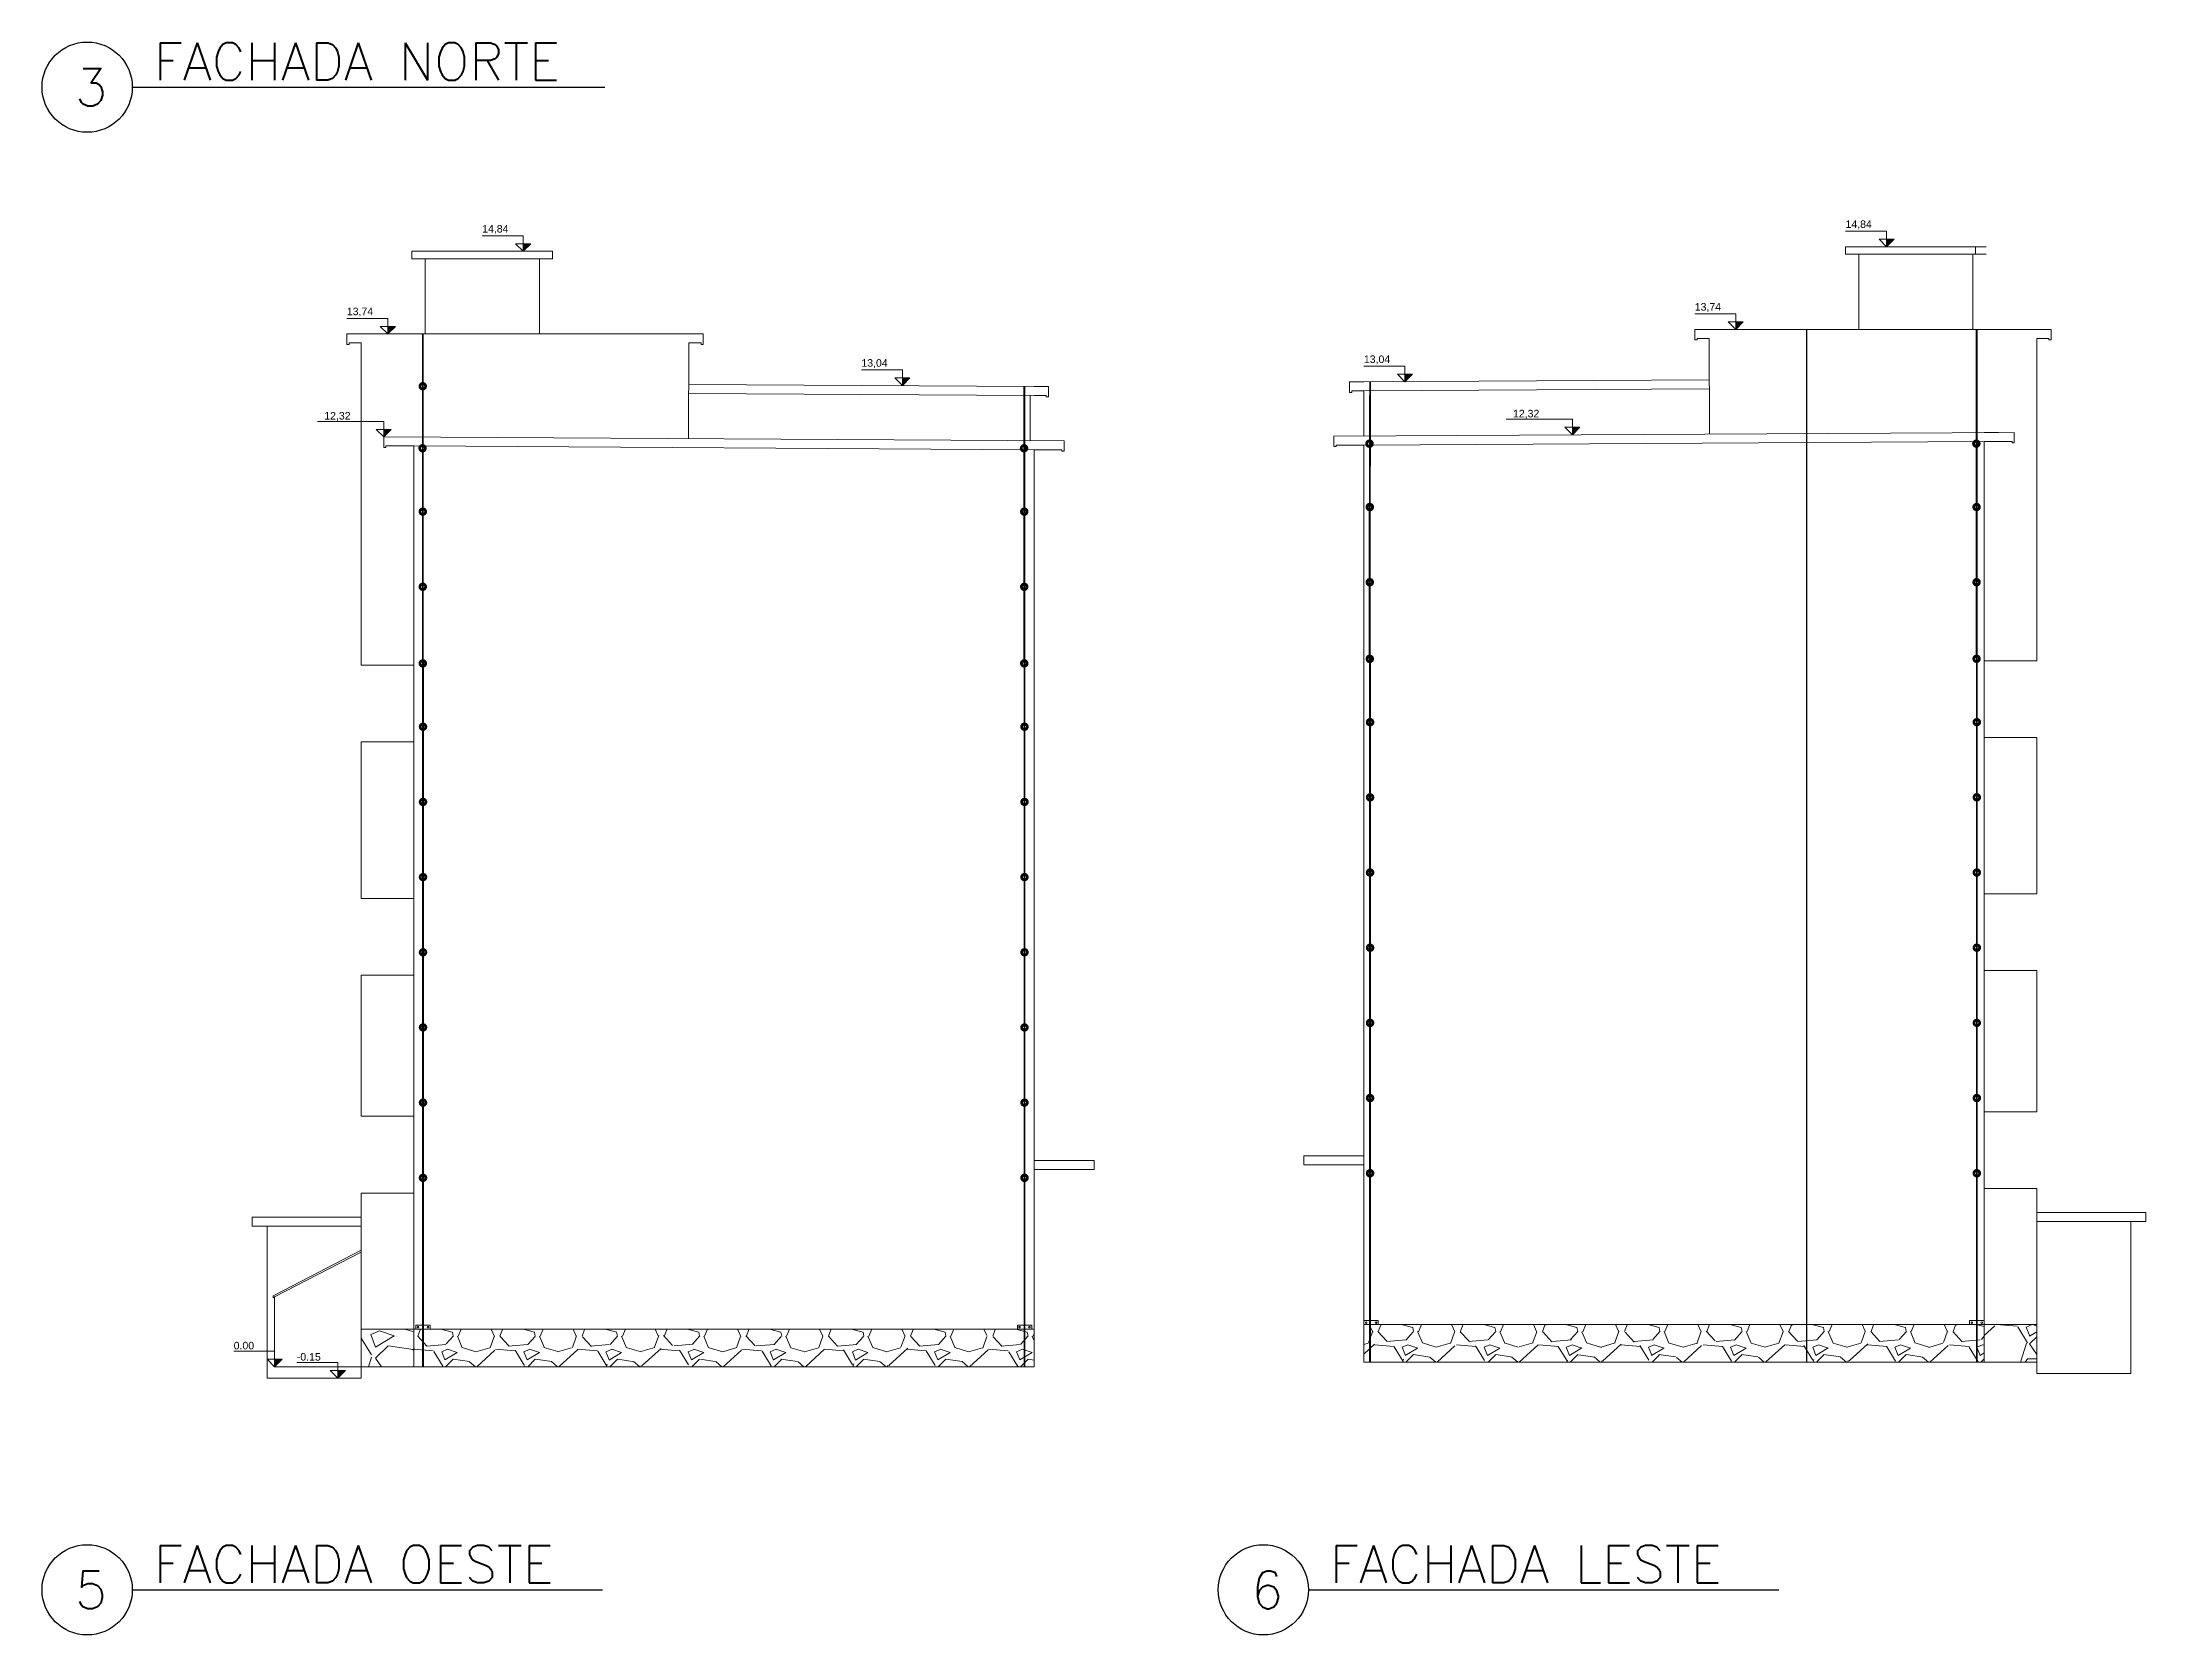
# Model space of a CAD drawing. Extents: x 0 to 11638, y -6007 to 0.
# Drawn here: x 11559.89 to 11587.87, y -5610.85 to -5589.66 of the extents above; entities that cross this region are included whole.
import ezdxf

# ---------------------------------------------------------------- set-up
doc = ezdxf.new("R2010")
doc.units = 0
doc.layers.get('0').update_dxf_attribs({"linetype": 'CONTINUOUS'})
for name, color, linetype in [('ARQ - Cotas', 1, 'CONTINUOUS'), ('ELE-BARRA CHATA ALUMÍNIO', 140, 'CONTINUOUS'), ('ELE-CX. INSPEÇÃO', 40, 'CONTINUOUS')]:
    doc.layers.add(name, color=color, linetype=linetype)
doc.layers.add('ELE-FIXADOR GELCAM', color=160, linetype='CONTINUOUS', lineweight=20)
doc.styles.add('ARIAL', font='arial.ttf')
doc.styles.add('ROMANS', font='romans.shx', dxfattribs={"height": 0.3})

msp = doc.modelspace()

# ---------------------------------------------------------------- hatches: boundary and pattern name
at = {"lineweight": 5}
h = msp.add_hatch(dxfattribs=at)
h.set_pattern_fill('GRAVEL', color=0, scale=0.043)
h.set_pattern_definition([(228.0127875, (8864.00414, -7636.134236), (-8.7376000007, -9.8297999994), [0.14694022, -14.54710797]), (184.969741, (8863.905843, -7636.243456), (13.1063999948, 1.0922000622), [0.25215403, -24.96324102]), (132.510447, (8863.65464, -7636.2653), (10.9220000046, -12.0141999958), [0.17779705, -17.6019308]), (267.273689, (8863.22868, -7636.53835), (1.0922000023, 21.8439999999), [0.22962194, -22.7325681]), (292.8336542, (8863.217757, -7636.76771), (-5.46100000046, 13.1063999998), [0.2251625, -22.29111733]), (357.273689, (8863.305133, -7636.97523), (-21.8439999999, 1.0922000023), [0.22962194, -22.7325681]), (37.6942405, (8863.534495, -7636.98615), (-14.19859999937, -10.9220000008), [0.30366327, -30.0626396]), (72.2553284, (8863.77478, -7636.800478), (7.64540000206, 24.02839999935), [0.2866894, -28.38226034]), (121.4295656, (8863.862155, -7636.52743), (-8.73760000124, 14.1985999992), [0.2303996, -22.80958465]), (175.2363583, (8863.74201, -7636.33083), (12.0141999998, -1.092200002), [0.2630367, -12.8887929]), (222.3974378, (8863.479885, -7636.308988), (-13.10639999958, -12.01420000046), [0.3401635, -33.67621218]), (138.814075, (8864.30996, -7636.54927), (-7.6453999995, 6.5532000005), [0.11610195, -11.4941433]), (171.4692344, (8864.22258, -7636.47282), (14.1986000004, -2.1843999975), [0.22088325, -21.86749477]), (225, (8864.00414, -7636.44005), (-2e-16, -1.0922), [0.15446, -1.39014404]), (203.1985905, (8863.92769, -7636.30899), (5.461, 2.1843999996), [0.08317977, -8.23476762]), (291.8014095, (8863.85123, -7636.34175), (-1.0922, 3.2766), [0.1176332, -5.7640438]), (30.9637565, (8863.89492, -7636.45097), (3.2766, 2.1844), [0.19105745, -6.1775082]), (161.565051, (8864.05875, -7636.35268), (2.1844, -1.0922), [0.13815347, -3.3156862]), (16.3895403, (8863.21776, -7636.341754), (10.922, 3.2766), [0.19353784, -19.16029547]), (70.346176, (8863.40343, -7636.28714), (-4.3688000004, -12.0141999999), [0.16236754, -16.07435274]), (293.1985905, (8864.05875, -7636.13424), (-2.1843999996, 5.461), [0.16635844, -8.15158894]), (343.6104597, (8864.124283, -7636.287144), (-10.9220000002, 3.2765999992), [0.19353784, -19.16029547]), (339.4439548, (8863.21776, -7637.01892), (-5.461, 2.1844), [0.18663514, -9.14512575]), (294.7751406, (8863.39251, -7637.08445), (-5.4610000065, 12.014199997), [0.156379, -15.48154515]), (66.8014095, (8864.06967, -7637.22644), (2.1843999997, 5.461), [0.16635844, -8.15158894]), (17.3540246, (8864.135205, -7637.07353), (-14.1985999997, -4.3688000009), [0.18308658, -18.12552167]), (69.4439548, (8863.5345, -7637.22644), (-2.1844, -5.461), [0.09331757, -9.23844332]), (101.3099325, (8864.00414, -7637.22644), (-1.0922, 4.3688), [0.05569128, -5.51345783]), (165.9637565, (8863.99322, -7637.17183), (3.2766, -1.0922), [0.2251625, -4.27809347]), (186.009006, (8863.77478, -7637.117216), (10.9219999999, 1.0922000006), [0.2086648, -20.6577869]), (303.690068, (8863.89492, -7636.54927), (-1.0922, 2.1844), [0.15751927, -3.78046383]), (353.1572266, (8863.982297, -7636.680336), (18.5674000001, -2.18439999903), [0.2750094, -27.2258839]), (60.945396, (8864.25535, -7636.7131), (-4.3688, -7.6454), [0.11244854, -11.1324387]), (90, (8864.31, -7636.6148), (-1.0922, 1.0922), [0.065532, -1.026668]), (120.2564372, (8863.752935, -7637.08445), (4.3687999995, -7.6454000003), [0.1517328, -15.02159453]), (48.0127875, (8863.67648, -7636.953386), (8.7376000007, 9.8297999994), [0.29388044, -14.40016775]), (0, (8863.8731, -7636.735), (1.0922, 1.0922), [0.283972, -0.808228]), (325.3048465, (8864.15705, -7636.734946), (10.9220000041, -7.6453999941), [0.1726921, -17.0965062]), (254.054604, (8864.29904, -7636.83324), (-1.0922, -4.3688), [0.1590265, -7.7923095]), (207.6459754, (8864.255347, -7636.98615), (-20.75180000076, -10.92199999855), [0.2589224, -25.6333597]), (175.4260787, (8864.025985, -7637.106294), (-14.1986, 1.0922), [0.27392267, -27.11831398])])
h.paths.add_polyline_path([(11577.468, -5606.727), (11577.468, -5607.227), (11585.718, -5607.227), (11585.718, -5606.727)])
h = msp.add_hatch(dxfattribs=at)
h.set_pattern_fill('GRAVEL', color=0, scale=0.046)
h.set_pattern_definition([(228.0127875, (8864.059005, -7636.058036), (-9.3472000007, -10.5155999993), [0.15719186, -15.56202247]), (184.969741, (8863.95385, -7636.174876), (14.02079999445, 1.16840006656), [0.26974617, -26.7048625]), (132.510447, (8863.68512, -7636.19824), (11.684000005, -12.8523999955), [0.1902015, -18.8299725]), (267.273689, (8863.22944, -7636.490344), (1.16840000245, 23.3679999999), [0.24564208, -24.3185612]), (292.8336542, (8863.21776, -7636.73571), (-5.8420000005, 14.0207999998), [0.2408715, -23.84631156]), (357.273689, (8863.31123, -7636.957704), (-23.3679999999, 1.16840000245), [0.24564208, -24.3185612]), (37.6942405, (8863.556593, -7636.969388), (-15.18919999933, -11.6840000009), [0.3248491, -32.16003304]), (72.2553284, (8863.81364, -7636.77076), (8.1788000022, 25.7047999993), [0.30669098, -30.36241804]), (121.4295656, (8863.907113, -7636.47866), (-9.3472000013, 15.1891999992), [0.24647398, -24.40095102]), (175.2363583, (8863.77859, -7636.26835), (12.8523999998, -1.168400002), [0.2813881, -13.788011]), (222.3974378, (8863.498173, -7636.24498), (-14.02079999955, -12.8524000005), [0.36389584, -36.02571536]), (138.814075, (8864.38616, -7636.50203), (-8.1787999995, 7.0104000006), [0.1242021, -12.29606028]), (171.4692344, (8864.292685, -7636.42024), (15.1892000004, -2.33679999735), [0.2362937, -23.39313394]), (225, (8864.059, -7636.3852), (-2e-16, -1.1684), [0.1652363, -1.48713083]), (203.1985905, (8863.97722, -7636.24498), (5.842, 2.3367999996), [0.088983, -8.8092863]), (291.8014095, (8863.89543, -7636.28003), (-1.1684, 3.5052), [0.1258402, -6.16618638]), (30.9637565, (8863.94217, -7636.39687), (3.5052, 2.3368), [0.20438704, -6.60849715]), (161.565051, (8864.11743, -7636.2917), (2.3368, -1.1684), [0.1477921, -3.54701313]), (16.3895403, (8863.21776, -7636.28003), (11.684, 3.5052), [0.20704048, -20.49706027]), (70.346176, (8863.416385, -7636.22161), (-4.6736000004, -12.8523999998), [0.1736955, -17.1958192]), (293.1985905, (8864.11743, -7636.05804), (-2.3367999996, 5.842), [0.17796485, -8.72030445]), (343.6104597, (8864.18753, -7636.22161), (-11.6840000002, 3.5051999992), [0.20704048, -20.49706027]), (339.443955, (8863.21776, -7637.00444), (-5.842, 2.3368), [0.1996562, -9.7831578]), (294.7751406, (8863.4047, -7637.07454), (-5.842000007, 12.8523999968), [0.16728918, -16.56165296]), (66.8014095, (8864.12911, -7637.22644), (2.3367999996, 5.842), [0.17796485, -8.72030445]), (17.3540246, (8864.19921, -7637.06286), (-15.1891999997, -4.673600001), [0.19586006, -19.39009295]), (69.443955, (8863.5566, -7637.22644), (-2.3368, -5.842), [0.0998281, -9.8829859]), (101.3099325, (8864.059, -7637.22644), (-1.1684, 4.6736), [0.0595767, -5.8981177]), (165.963757, (8864.04732, -7637.16802), (3.5052, -1.1684), [0.2408715, -4.5765651]), (186.009006, (8863.81364, -7637.109596), (11.6839999999, 1.1684000006), [0.22322282, -22.09902784]), (303.690068, (8863.94217, -7636.50203), (-1.1684, 2.3368), [0.168509, -4.04421713]), (353.1572266, (8864.035637, -7636.642236), (19.8628000001, -2.33679999896), [0.2941961, -29.12536417]), (60.945396, (8864.32774, -7636.67729), (-4.6736, -8.1788), [0.1202938, -11.90912047]), (90, (8864.3862, -7636.5721), (-1.1684, 1.1684), [0.070104, -1.098296]), (120.2564372, (8863.79027, -7637.07454), (4.6735999994, -8.1788000003), [0.1623188, -16.06961276]), (48.0127875, (8863.708485, -7636.934336), (9.3472000008, 10.5155999993), [0.31438372, -15.4048306]), (0, (8863.9188, -7636.7007), (1.1684, 1.1684), [0.303784, -0.864616]), (325.3048465, (8864.22258, -7636.700656), (11.6840000044, -8.1787999937), [0.1847404, -18.2892857]), (254.054604, (8864.37447, -7636.80581), (-1.1684, -4.6736), [0.17012138, -8.335959]), (207.6459754, (8864.327737, -7636.96939), (-22.1996000008, -11.68399999845), [0.27698675, -27.42173363]), (175.4260787, (8864.082373, -7637.09791), (-15.1892, 1.1684), [0.29303355, -29.01028937])])
h.paths.add_polyline_path([(11586.418, -5606.727), (11585.718, -5606.727), (11585.718, -5607.227), (11586.418, -5607.227)])
h = msp.add_hatch(dxfattribs=at)
h.set_pattern_fill('GRAVEL', color=0, scale=0.065)
h.set_pattern_definition([(228.0127875, (8908.02041, -7635.63652), (-13.208000001, -14.858999999), [0.2221189, -21.9898144]), (184.969741, (8907.87182, -7635.80162), (19.8119999922, 1.651000094), [0.3811631, -37.7351318]), (132.510447, (8907.49209, -7635.83464), (16.510000007, -18.1609999937), [0.268763, -26.6075698]), (267.273689, (8906.8482, -7636.24739), (1.6510000035, 33.0199999998), [0.3471029, -34.3631843]), (292.8336542, (8906.83169, -7636.5941), (-8.2550000007, 19.8119999997), [0.3403619, -33.695875]), (357.273689, (8906.96377, -7636.90779), (-33.0199999998, 1.6510000035), [0.3471029, -34.3631843]), (37.6942405, (8907.31048, -7636.9243), (-21.462999999, -16.5100000012), [0.4590259, -45.44352495]), (72.2553284, (8907.6737, -7636.64363), (11.5570000031, 36.321999999), [0.4333677, -42.9034168]), (121.4295656, (8907.80578, -7636.23088), (-13.2080000019, 21.4629999988), [0.34827845, -34.4796047]), (175.2363583, (8907.62417, -7635.9337), (18.161, -1.651000003), [0.3976136, -19.483059]), (222.3974378, (8907.22793, -7635.90068), (-19.8119999994, -18.1610000007), [0.51420065, -50.9059021]), (138.814075, (8908.48269, -7636.2639), (-11.556999999, 9.906000001), [0.17550295, -17.3748678]), (171.4692344, (8908.35061, -7636.14833), (21.4630000006, -3.3019999963), [0.3338933, -33.05551535]), (225, (8908.0204, -7636.0988), (-2e-16, -1.651), [0.2334861, -2.1013805]), (203.1985905, (8907.90484, -7635.90068), (8.255, 3.302), [0.12573686, -12.4479045]), (291.80141, (8907.78927, -7635.9502), (-1.651, 4.953), [0.17781765, -8.71308944]), (30.963757, (8907.8553, -7636.1153), (4.953, 3.302), [0.2888078, -9.3380938]), (161.565051, (8908.10296, -7635.9667), (3.302, -1.651), [0.20883664, -5.0120838]), (16.3895403, (8906.83169, -7635.95021), (16.51, 4.953), [0.2925572, -28.9632373]), (70.346176, (8907.11236, -7635.86766), (-6.6040000006, -18.1609999998), [0.2454393, -24.2984402]), (293.1985905, (8908.10296, -7635.63652), (-3.302, 8.255), [0.2514721, -12.3221693]), (343.6104597, (8908.20202, -7635.86766), (-16.5100000003, 4.9529999988), [0.2925572, -28.9632373]), (339.443955, (8906.83169, -7636.97383), (-8.255, 3.302), [0.2821229, -13.8240273]), (294.7751406, (8907.09585, -7637.07289), (-8.25500001, 18.1609999955), [0.2363869, -23.4023357]), (66.8014095, (8908.11947, -7637.28752), (3.302, 8.255), [0.2514721, -12.3221693]), (17.3540246, (8908.21853, -7637.05638), (-21.4629999996, -6.6040000014), [0.2767588, -27.3990444]), (69.443955, (8907.31048, -7637.28752), (-3.302, -8.255), [0.1410614, -13.96508874]), (101.309932, (8908.0204, -7637.28752), (-1.651, 6.604), [0.0841845, -8.3342967]), (165.963757, (8908.0039, -7637.20497), (4.953, -1.651), [0.3403619, -6.4668855]), (186.009006, (8907.6737, -7637.12242), (16.51, 1.6510000009), [0.31542355, -31.2268872]), (303.690068, (8907.8553, -7636.2639), (-1.651, 3.302), [0.2381105, -5.7146546]), (353.1572266, (8907.98739, -7636.46202), (28.0670000002, -3.3019999985), [0.4157119, -41.1554059]), (60.945396, (8908.40014, -7636.51155), (-6.604, -11.557), [0.16998036, -16.828105]), (90, (8908.4827, -7636.363), (-1.651, 1.651), [0.09906, -1.55194]), (120.256437, (8907.64068, -7637.07289), (6.603999999, -11.5570000005), [0.2293635, -22.7070615]), (48.0127875, (8907.52511, -7636.87477), (13.208000001, 14.858999999), [0.4442379, -21.7676954]), (0, (8907.8223, -7636.5446), (1.651, 1.651), [0.42926, -1.22174]), (325.3048465, (8908.25155, -7636.54457), (16.5100000063, -11.556999991), [0.2610462, -25.8435559]), (254.054604, (8908.46618, -7636.69316), (-1.651, -6.604), [0.2403889, -11.7790725]), (207.6459754, (8908.40014, -7636.9243), (-31.3690000012, -16.5099999978), [0.3913943, -38.7481019]), (175.4260787, (8908.05343, -7637.10591), (-21.463, 1.651), [0.41406915, -40.9928002])])
h.paths.add_polyline_path([(11564.832, -5606.788), (11564.132, -5606.788), (11564.132, -5607.288), (11564.832, -5607.288)])
h = msp.add_hatch(dxfattribs=at)
h.set_pattern_fill('GRAVEL', color=0, scale=0.043)
h.set_pattern_definition([(228.0127875, (8839.21807, -7636.19532), (-8.7376000007, -9.8297999994), [0.14694022, -14.54710797]), (184.969741, (8839.119774, -7636.30454), (13.1063999948, 1.0922000622), [0.25215403, -24.96324102]), (132.510447, (8838.86857, -7636.32638), (10.9220000046, -12.0141999958), [0.17779705, -17.6019308]), (267.273689, (8838.44261, -7636.59943), (1.0922000023, 21.8439999999), [0.22962194, -22.7325681]), (292.8336542, (8838.43169, -7636.828794), (-5.46100000046, 13.1063999998), [0.2251625, -22.29111733]), (357.273689, (8838.519064, -7637.03631), (-21.8439999999, 1.0922000023), [0.22962194, -22.7325681]), (37.6942405, (8838.748426, -7637.047234), (-14.19859999937, -10.9220000008), [0.30366327, -30.0626396]), (72.2553284, (8838.98871, -7636.86156), (7.64540000206, 24.02839999935), [0.2866894, -28.38226034]), (121.4295656, (8839.076086, -7636.58851), (-8.73760000124, 14.1985999992), [0.2303996, -22.80958465]), (175.2363583, (8838.95594, -7636.39191), (12.0141999998, -1.092200002), [0.2630367, -12.8887929]), (222.3974378, (8838.693816, -7636.37007), (-13.10639999958, -12.01420000046), [0.3401635, -33.67621218]), (138.814075, (8839.52389, -7636.61035), (-7.6453999995, 6.5532000005), [0.11610195, -11.4941433]), (171.4692344, (8839.43651, -7636.5339), (14.1986000004, -2.1843999975), [0.22088325, -21.86749477]), (225, (8839.2181, -7636.5011), (-2e-16, -1.0922), [0.15446, -1.39014404]), (203.1985905, (8839.14162, -7636.37007), (5.461, 2.1843999996), [0.08317977, -8.23476762]), (291.8014095, (8839.06516, -7636.40284), (-1.0922, 3.2766), [0.1176332, -5.7640438]), (30.9637565, (8839.10885, -7636.51206), (3.2766, 2.1844), [0.19105745, -6.1775082]), (161.565051, (8839.27268, -7636.41376), (2.1844, -1.0922), [0.13815347, -3.3156862]), (16.3895403, (8838.43169, -7636.402836), (10.922, 3.2766), [0.19353784, -19.16029547]), (70.346176, (8838.61736, -7636.348226), (-4.3688000004, -12.0141999999), [0.16236754, -16.07435274]), (293.1985905, (8839.27268, -7636.19532), (-2.1843999996, 5.461), [0.16635844, -8.15158894]), (343.6104597, (8839.338214, -7636.348226), (-10.9220000002, 3.2765999992), [0.19353784, -19.16029547]), (339.4439548, (8838.43169, -7637.08), (-5.461, 2.1844), [0.18663514, -9.14512575]), (294.7751406, (8838.60644, -7637.14553), (-5.4610000065, 12.014199997), [0.156379, -15.48154515]), (66.8014095, (8839.2836, -7637.28752), (2.1843999997, 5.461), [0.16635844, -8.15158894]), (17.3540246, (8839.349136, -7637.13461), (-14.1985999997, -4.3688000009), [0.18308658, -18.12552167]), (69.4439548, (8838.74843, -7637.28752), (-2.1844, -5.461), [0.09331757, -9.23844332]), (101.3099325, (8839.21807, -7637.28752), (-1.0922, 4.3688), [0.05569128, -5.51345783]), (165.9637565, (8839.20715, -7637.2329), (3.2766, -1.0922), [0.2251625, -4.27809347]), (186.009006, (8838.98871, -7637.1783), (10.9219999999, 1.0922000006), [0.2086648, -20.6577869]), (303.690068, (8839.10885, -7636.61035), (-1.0922, 2.1844), [0.15751927, -3.78046383]), (353.1572266, (8839.19623, -7636.74142), (18.5674000001, -2.18439999903), [0.2750094, -27.2258839]), (60.945396, (8839.46928, -7636.77418), (-4.3688, -7.6454), [0.11244854, -11.1324387]), (90, (8839.5239, -7636.6759), (-1.0922, 1.0922), [0.065532, -1.026668]), (120.2564372, (8838.96687, -7637.14553), (4.3687999995, -7.6454000003), [0.1517328, -15.02159453]), (48.0127875, (8838.89041, -7637.01447), (8.7376000007, 9.8297999994), [0.29388044, -14.40016775]), (0, (8839.087, -7636.796), (1.0922, 1.0922), [0.283972, -0.808228]), (325.3048465, (8839.37098, -7636.79603), (10.9220000041, -7.6453999941), [0.1726921, -17.0965062]), (254.054604, (8839.51297, -7636.89433), (-1.0922, -4.3688), [0.1590265, -7.7923095]), (207.6459754, (8839.46928, -7637.047234), (-20.75180000076, -10.92199999855), [0.2589224, -25.6333597]), (175.4260787, (8839.239916, -7637.167376), (-14.1986, 1.0922), [0.27392267, -27.11831398])])
h.paths.add_polyline_path([(11564.832, -5606.788), (11573.082, -5606.788), (11573.082, -5607.288), (11564.832, -5607.288)])
at = {"layer": 'ARQ - Cotas', "lineweight": 5, "ltscale": 0.001}
h = msp.add_hatch(color=256, dxfattribs=at)
h.dxf.hatch_style = 1
h.paths.add_polyline_path([(11566.287, -5592.348), (11566.287, -5592.448), (11566.387, -5592.348)])
h = msp.add_hatch(color=256, dxfattribs=at)
h.dxf.hatch_style = 1
h.paths.add_polyline_path([(11584.419, -5592.287), (11584.419, -5592.387), (11584.519, -5592.287)])
h = msp.add_hatch(color=256, dxfattribs=at)
h.dxf.hatch_style = 1
h.paths.add_polyline_path([(11564.487, -5593.448), (11564.487, -5593.548), (11564.587, -5593.448)])
h = msp.add_hatch(color=256, dxfattribs=at)
h.dxf.hatch_style = 1
h.paths.add_polyline_path([(11582.414, -5593.387), (11582.414, -5593.487), (11582.514, -5593.387)])
h = msp.add_hatch(color=256, dxfattribs=at)
h.dxf.hatch_style = 1
h.paths.add_polyline_path([(11571.331, -5594.133), (11571.331, -5594.233), (11571.431, -5594.133)])
h = msp.add_hatch(color=256, dxfattribs=at)
h.dxf.hatch_style = 1
h.paths.add_polyline_path([(11578.014, -5594.085), (11578.014, -5594.185), (11578.114, -5594.085)])
h = msp.add_hatch(color=256, dxfattribs=at)
h.dxf.hatch_style = 1
h.paths.add_polyline_path([(11564.432, -5594.818), (11564.432, -5594.918), (11564.532, -5594.818)])
h = msp.add_hatch(color=256, dxfattribs=at)
h.dxf.hatch_style = 1
h.paths.add_polyline_path([(11580.241, -5594.79), (11580.241, -5594.89), (11580.341, -5594.79)])
h = msp.add_hatch(color=256, dxfattribs=at)
h.dxf.hatch_style = 1
h.paths.add_polyline_path([(11562.982, -5607.188), (11562.982, -5607.288), (11563.082, -5607.188)])
h = msp.add_hatch(color=256, dxfattribs=at)
h.dxf.hatch_style = 1
h.paths.add_polyline_path([(11563.822, -5607.338), (11563.822, -5607.438), (11563.922, -5607.338)])

# ---------------------------------------------------------------- linework, layer by layer
at = {"lineweight": -2}
for p, q in [((11561.089, -5590.265), (11567.375, -5590.265)), ((11561.089, -5610.255), (11567.344, -5610.255)), ((11576.731, -5610.255), (11582.987, -5610.255))]:
    msp.add_line(p, q, dxfattribs=at)
at = {"color": 0, "lineweight": 5}
for p, q in [((11564.807, -5592.548), (11564.807, -5592.448)), ((11564.807, -5592.448), (11566.677, -5592.448)), ((11566.677, -5592.448), (11566.677, -5592.548)), ((11583.873, -5592.487), (11583.873, -5592.387)), ((11583.873, -5592.387), (11585.743, -5592.387)), ((11584.419, -5592.287), (11584.319, -5592.287)), ((11584.419, -5592.387), (11584.319, -5592.287)), ((11584.419, -5592.387), (11584.419, -5592.287)), ((11585.603, -5592.387), (11585.603, -5592.487)), ((11564.982, -5592.548), (11564.807, -5592.548)), ((11566.502, -5592.548), (11564.982, -5592.548)), ((11564.982, -5592.548), (11564.982, -5593.548)), ((11566.502, -5593.548), (11566.502, -5592.548)), ((11566.677, -5592.548), (11566.502, -5592.548)), ((11584.048, -5592.487), (11583.873, -5592.487)), ((11585.568, -5592.487), (11584.048, -5592.487)), ((11584.048, -5592.487), (11584.048, -5593.487)), ((11585.568, -5593.487), (11585.568, -5592.487)), ((11585.743, -5592.487), (11585.568, -5592.487)), ((11563.942, -5593.668), (11563.942, -5593.548)), ((11563.942, -5593.548), (11568.682, -5593.548)), ((11568.682, -5593.668), (11568.682, -5593.548)), ((11581.868, -5593.607), (11581.868, -5593.487)), ((11586.608, -5593.487), (11581.868, -5593.487)), ((11586.608, -5593.607), (11586.608, -5593.487)), ((11563.942, -5593.668), (11563.942, -5593.688)), ((11563.942, -5593.688), (11563.972, -5593.688)), ((11563.972, -5593.688), (11563.972, -5593.668)), ((11564.132, -5593.668), (11563.972, -5593.668)), ((11564.132, -5597.956), (11564.132, -5593.668)), ((11568.492, -5593.668), (11568.485, -5594.941)), ((11568.652, -5593.668), (11568.492, -5593.668)), ((11568.652, -5593.688), (11568.652, -5593.668)), ((11568.682, -5593.688), (11568.652, -5593.688)), ((11568.682, -5593.668), (11568.682, -5593.688)), ((11581.868, -5593.607), (11581.868, -5593.627)), ((11581.868, -5593.627), (11581.898, -5593.627)), ((11581.898, -5593.627), (11581.898, -5593.607)), ((11581.898, -5593.607), (11582.058, -5593.607)), ((11582.058, -5593.607), (11582.065, -5594.88)), ((11586.418, -5597.895), (11586.418, -5593.607)), ((11586.418, -5593.607), (11586.578, -5593.607)), ((11586.578, -5593.627), (11586.578, -5593.607)), ((11586.608, -5593.627), (11586.578, -5593.627)), ((11586.608, -5593.607), (11586.608, -5593.627)), ((11573.082, -5594.366), (11568.488, -5594.341)), ((11573.082, -5594.246), (11568.489, -5594.221)), ((11573.028, -5594.966), (11573.028, -5594.366)), ((11573.272, -5594.246), (11573.082, -5594.246)), ((11573.242, -5594.366), (11573.082, -5594.366)), ((11573.242, -5594.386), (11573.242, -5594.366)), ((11573.272, -5594.386), (11573.242, -5594.386)), ((11573.272, -5594.366), (11573.272, -5594.246)), ((11573.272, -5594.366), (11573.272, -5594.386)), ((11577.278, -5594.305), (11577.278, -5594.185)), ((11577.468, -5594.185), (11577.278, -5594.185)), ((11577.278, -5594.305), (11577.278, -5594.325)), ((11577.278, -5594.325), (11577.308, -5594.325)), ((11577.308, -5594.325), (11577.308, -5594.305)), ((11577.308, -5594.305), (11577.468, -5594.305)), ((11577.468, -5594.185), (11582.06, -5594.16)), ((11577.468, -5594.305), (11582.061, -5594.28)), ((11577.468, -5594.905), (11577.468, -5594.305)), ((11564.432, -5595.038), (11564.432, -5594.918)), ((11564.432, -5594.918), (11573.482, -5594.968)), ((11573.482, -5595.088), (11573.482, -5594.968)), ((11586.118, -5594.857), (11577.068, -5594.907)), ((11577.068, -5595.027), (11577.068, -5594.907)), ((11585.718, -5594.977), (11577.468, -5595.027)), ((11585.718, -5594.859), (11585.908, -5594.859)), ((11585.718, -5607.227), (11585.718, -5594.977)), ((11585.718, -5594.977), (11586.088, -5594.977)), ((11586.088, -5594.997), (11586.088, -5594.977)), ((11586.118, -5594.977), (11586.118, -5594.857)), ((11586.118, -5594.977), (11586.118, -5594.997)), ((11564.432, -5595.038), (11564.432, -5595.058)), ((11564.432, -5595.058), (11564.462, -5595.058)), ((11564.832, -5595.038), (11564.462, -5595.038)), ((11564.462, -5595.058), (11564.462, -5595.038)), ((11564.832, -5607.288), (11564.832, -5595.038)), ((11564.832, -5595.038), (11573.082, -5595.088)), ((11573.082, -5607.288), (11573.082, -5595.088)), ((11573.082, -5595.088), (11573.452, -5595.088)), ((11573.452, -5595.108), (11573.452, -5595.088)), ((11573.482, -5595.108), (11573.452, -5595.108)), ((11573.482, -5595.088), (11573.482, -5595.108)), ((11577.068, -5595.027), (11577.068, -5595.047)), ((11577.068, -5595.047), (11577.098, -5595.047)), ((11577.468, -5595.027), (11577.098, -5595.027)), ((11577.098, -5595.047), (11577.098, -5595.027)), ((11577.468, -5607.227), (11577.468, -5595.027)), ((11586.118, -5594.997), (11586.088, -5594.997)), ((11564.132, -5597.956), (11564.832, -5597.956)), ((11586.418, -5597.895), (11585.718, -5597.895)), ((11564.132, -5601.056), (11564.132, -5598.976)), ((11564.832, -5598.976), (11564.132, -5598.976)), ((11586.418, -5598.915), (11585.718, -5598.915)), ((11586.418, -5600.995), (11586.418, -5598.915)), ((11564.832, -5601.056), (11564.132, -5601.056)), ((11586.418, -5600.995), (11585.718, -5600.995)), ((11564.132, -5603.956), (11564.132, -5602.076)), ((11564.832, -5602.076), (11564.132, -5602.076)), ((11586.418, -5602.015), (11585.718, -5602.015)), ((11586.418, -5603.895), (11586.418, -5602.015)), ((11586.418, -5603.895), (11585.718, -5603.895)), ((11564.832, -5603.956), (11564.132, -5603.956)), ((11576.668, -5604.602), (11576.668, -5604.482)), ((11576.668, -5604.482), (11577.468, -5604.482)), ((11573.882, -5604.543), (11573.082, -5604.543)), ((11573.082, -5604.663), (11573.882, -5604.663)), ((11573.882, -5604.663), (11573.882, -5604.543)), ((11577.468, -5604.602), (11576.668, -5604.602)), ((11564.132, -5607.288), (11564.132, -5604.976)), ((11564.832, -5604.976), (11564.132, -5604.976)), ((11586.418, -5604.915), (11585.718, -5604.915)), ((11586.418, -5607.227), (11586.418, -5604.915)), ((11562.682, -5605.418), (11562.682, -5605.298)), ((11562.682, -5605.298), (11564.132, -5605.298)), ((11587.868, -5605.237), (11586.418, -5605.237)), ((11587.868, -5605.357), (11587.868, -5605.237)), ((11562.882, -5605.418), (11562.682, -5605.418)), ((11562.882, -5607.288), (11562.882, -5605.418)), ((11562.882, -5605.418), (11564.132, -5605.418)), ((11587.668, -5605.357), (11586.418, -5605.357)), ((11587.668, -5607.227), (11587.668, -5605.357)), ((11587.668, -5605.357), (11587.868, -5605.357)), ((11562.982, -5606.336), (11564.132, -5605.738)), ((11562.982, -5606.359), (11564.132, -5605.761)), ((11562.982, -5606.336), (11562.963, -5606.346)), ((11562.963, -5606.369), (11562.963, -5606.346)), ((11562.991, -5606.354), (11562.963, -5606.369)), ((11562.982, -5607.288), (11562.982, -5606.359)), ((11577.468, -5606.727), (11586.418, -5606.727)), ((11586.418, -5607.227), (11586.418, -5606.727)), ((11564.132, -5607.288), (11564.132, -5606.788)), ((11564.132, -5606.788), (11573.082, -5606.788)), ((11562.882, -5607.288), (11562.882, -5607.438)), ((11564.132, -5607.288), (11562.982, -5607.288)), ((11564.832, -5607.288), (11564.132, -5607.288)), ((11564.132, -5607.438), (11564.132, -5607.288)), ((11573.082, -5607.288), (11564.832, -5607.288)), ((11577.468, -5607.227), (11585.718, -5607.227)), ((11585.718, -5607.227), (11586.418, -5607.227)), ((11586.418, -5607.377), (11586.418, -5607.227)), ((11587.668, -5607.227), (11587.668, -5607.377)), ((11562.882, -5607.438), (11564.132, -5607.438)), ((11587.668, -5607.377), (11586.418, -5607.377))]:
    msp.add_line(p, q, dxfattribs=at)
at = {"color": 40, "lineweight": 5, "true_color": 0xf8d731}
for p, q in [((11564.86, -5606.788), (11564.86, -5606.733)), ((11564.86, -5606.733), (11565.051, -5606.733)), ((11565.051, -5606.788), (11565.051, -5606.733)), ((11572.859, -5606.788), (11572.859, -5606.733)), ((11572.859, -5606.733), (11573.05, -5606.733)), ((11573.05, -5606.788), (11573.05, -5606.733)), ((11577.468, -5606.727), (11577.468, -5606.672)), ((11577.468, -5606.672), (11577.659, -5606.672)), ((11577.468, -5606.727), (11577.659, -5606.727)), ((11577.659, -5606.727), (11577.659, -5606.672)), ((11585.524, -5606.727), (11585.524, -5606.672)), ((11585.524, -5606.672), (11585.715, -5606.672)), ((11585.524, -5606.727), (11585.715, -5606.727)), ((11585.715, -5606.727), (11585.715, -5606.672)), ((11564.86, -5606.788), (11565.051, -5606.788)), ((11572.859, -5606.788), (11573.05, -5606.788))]:
    msp.add_line(p, q, dxfattribs=at)
at = {"lineweight": -2}
for centre in [(11560.489, -5590.265), (11560.489, -5610.255), (11576.131, -5610.255)]:
    msp.add_circle(centre, 0.6, dxfattribs=at)
at = {"color": 40, "lineweight": 5, "true_color": 0xf8d731}
for centre in [(11577.498, -5606.7), (11577.63, -5606.7), (11585.553, -5606.7), (11585.685, -5606.7), (11564.889, -5606.761), (11565.021, -5606.761), (11572.888, -5606.761), (11573.02, -5606.761)]:
    msp.add_circle(centre, 0.0106, dxfattribs=at)
at = {"layer": 'ARQ - Cotas', "lineweight": 5, "ltscale": 0.001}
for p, q in [((11583.873, -5592.181), (11584.419, -5592.181)), ((11584.419, -5592.181), (11584.419, -5592.287)), ((11565.742, -5592.242), (11566.287, -5592.242)), ((11566.287, -5592.348), (11566.187, -5592.348)), ((11566.287, -5592.448), (11566.187, -5592.348)), ((11566.287, -5592.242), (11566.287, -5592.348)), ((11566.387, -5592.348), (11566.287, -5592.348)), ((11566.287, -5592.448), (11566.287, -5592.348)), ((11566.287, -5592.448), (11566.387, -5592.348)), ((11584.519, -5592.287), (11584.419, -5592.287)), ((11584.419, -5592.387), (11584.519, -5592.287)), ((11581.868, -5593.281), (11582.414, -5593.281)), ((11582.414, -5593.281), (11582.414, -5593.387)), ((11563.942, -5593.342), (11564.487, -5593.342)), ((11564.487, -5593.448), (11564.387, -5593.448)), ((11564.487, -5593.548), (11564.387, -5593.448)), ((11564.487, -5593.342), (11564.487, -5593.448)), ((11564.587, -5593.448), (11564.487, -5593.448)), ((11564.487, -5593.548), (11564.487, -5593.448)), ((11564.487, -5593.548), (11564.587, -5593.448)), ((11582.414, -5593.387), (11582.314, -5593.387)), ((11582.414, -5593.487), (11582.314, -5593.387)), ((11582.514, -5593.387), (11582.414, -5593.387)), ((11582.414, -5593.487), (11582.414, -5593.387)), ((11582.414, -5593.487), (11582.514, -5593.387)), ((11570.785, -5594.027), (11571.331, -5594.027)), ((11571.331, -5594.133), (11571.231, -5594.133)), ((11571.331, -5594.233), (11571.231, -5594.133)), ((11571.331, -5594.027), (11571.331, -5594.133)), ((11571.431, -5594.133), (11571.331, -5594.133)), ((11571.331, -5594.233), (11571.331, -5594.133)), ((11571.331, -5594.233), (11571.431, -5594.133)), ((11577.468, -5593.978), (11578.014, -5593.978)), ((11578.014, -5594.085), (11577.914, -5594.085)), ((11578.014, -5594.185), (11577.914, -5594.085)), ((11578.014, -5593.978), (11578.014, -5594.085)), ((11578.114, -5594.085), (11578.014, -5594.085)), ((11578.014, -5594.185), (11578.014, -5594.085)), ((11578.014, -5594.185), (11578.114, -5594.085)), ((11579.36, -5594.683), (11580.241, -5594.683)), ((11580.241, -5594.683), (11580.241, -5594.79)), ((11563.551, -5594.712), (11564.432, -5594.712)), ((11564.432, -5594.818), (11564.332, -5594.818)), ((11564.432, -5594.918), (11564.332, -5594.818)), ((11564.432, -5594.712), (11564.432, -5594.818)), ((11564.532, -5594.818), (11564.432, -5594.818)), ((11564.432, -5594.918), (11564.432, -5594.818)), ((11564.432, -5594.918), (11564.532, -5594.818)), ((11580.241, -5594.79), (11580.141, -5594.79)), ((11580.241, -5594.89), (11580.141, -5594.79)), ((11580.341, -5594.79), (11580.241, -5594.79)), ((11580.241, -5594.89), (11580.241, -5594.79)), ((11580.241, -5594.89), (11580.341, -5594.79)), ((11562.437, -5607.082), (11562.982, -5607.082)), ((11562.982, -5607.188), (11562.882, -5607.188)), ((11562.982, -5607.288), (11562.882, -5607.188)), ((11562.982, -5607.082), (11562.982, -5607.188)), ((11563.082, -5607.188), (11562.982, -5607.188)), ((11562.982, -5607.288), (11562.982, -5607.188)), ((11562.982, -5607.288), (11563.082, -5607.188)), ((11563.277, -5607.232), (11563.822, -5607.232)), ((11563.822, -5607.232), (11563.822, -5607.338)), ((11563.822, -5607.338), (11563.722, -5607.338)), ((11563.822, -5607.438), (11563.722, -5607.338)), ((11563.922, -5607.338), (11563.822, -5607.338)), ((11563.822, -5607.438), (11563.822, -5607.338)), ((11563.822, -5607.438), (11563.922, -5607.338))]:
    msp.add_line(p, q, dxfattribs=at)
at = {"layer": 'ARQ - Cotas', "lineweight": -2}
msp.add_line((11583.354, -5593.487), (11583.354, -5607.227), dxfattribs=at)
at = {"layer": 'ELE-BARRA CHATA ALUMÍNIO', "const_width": 0.025}
for points in [[(11564.953, -5593.548), (11564.953, -5594.244)], [(11585.616, -5593.49), (11585.616, -5595.85)], [(11564.952, -5594.243), (11564.952, -5595.911)], [(11572.951, -5594.245), (11572.951, -5595.911)], [(11577.551, -5594.185), (11577.546, -5595.85)], [(11577.546, -5595.832), (11577.546, -5597.87)], [(11585.616, -5595.832), (11585.616, -5597.869)], [(11564.952, -5595.893), (11564.952, -5597.93)], [(11572.951, -5595.893), (11572.951, -5597.93)], [(11564.955, -5597.912), (11564.955, -5598.773)], [(11572.954, -5597.912), (11572.954, -5598.773)], [(11577.55, -5597.851), (11577.55, -5598.712)], [(11585.619, -5597.851), (11585.619, -5598.712)], [(11564.955, -5598.755), (11564.955, -5600.792)], [(11572.954, -5598.755), (11572.954, -5600.792)], [(11577.55, -5598.694), (11577.55, -5600.732)], [(11585.619, -5598.694), (11585.619, -5600.731)], [(11564.955, -5600.755), (11564.955, -5602.792)], [(11572.954, -5600.755), (11572.954, -5602.792)], [(11577.55, -5600.694), (11577.55, -5602.732)], [(11585.619, -5600.694), (11585.619, -5602.731)], [(11564.955, -5605.188), (11564.955, -5602.755)], [(11572.954, -5605.188), (11572.954, -5602.755)], [(11577.55, -5605.128), (11577.55, -5602.694)], [(11585.619, -5605.127), (11585.619, -5602.694)]]:
    msp.add_lwpolyline(points, dxfattribs=at)
at = {"layer": 'ELE-CX. INSPEÇÃO', "const_width": 0.025}
for points in [[(11564.955, -5607.288), (11564.955, -5605.188)], [(11572.954, -5607.288), (11572.954, -5605.188)], [(11577.55, -5607.228), (11577.55, -5605.128)], [(11585.619, -5607.227), (11585.619, -5605.127)]]:
    msp.add_lwpolyline(points, dxfattribs=at)
at = {"layer": 'ELE-FIXADOR GELCAM', "const_width": 0.075}
for points in [[(11564.952, -5594.262, -1), (11564.952, -5594.225, -1)], [(11564.952, -5594.262, -1), (11564.952, -5594.225, -1)], [(11577.543, -5595.027, -1), (11577.543, -5594.989, -1)], [(11577.543, -5595.027, -1), (11577.543, -5594.989, -1)], [(11585.613, -5595.026, -1), (11585.613, -5594.989, -1)], [(11585.613, -5595.026, -1), (11585.613, -5594.989, -1)], [(11564.949, -5595.087, -1), (11564.949, -5595.05, -1)], [(11564.949, -5595.087, -1), (11564.949, -5595.05, -1)], [(11572.948, -5595.087, -1), (11572.948, -5595.05, -1)], [(11572.948, -5595.087, -1), (11572.948, -5595.05, -1)], [(11577.546, -5595.87, -1), (11577.546, -5595.832, -1)], [(11577.546, -5595.87, -1), (11577.546, -5595.832, -1)], [(11577.546, -5595.87, -1), (11577.546, -5595.832, -1)], [(11585.616, -5595.869, -1), (11585.616, -5595.832, -1)], [(11585.616, -5595.869, -1), (11585.616, -5595.832, -1)], [(11585.616, -5595.869, -1), (11585.616, -5595.832, -1)], [(11564.952, -5595.93, -1), (11564.952, -5595.893, -1)], [(11564.952, -5595.93, -1), (11564.952, -5595.893, -1)], [(11564.952, -5595.93, -1), (11564.952, -5595.893, -1)], [(11572.951, -5595.93, -1), (11572.951, -5595.893, -1)], [(11572.951, -5595.93, -1), (11572.951, -5595.893, -1)], [(11572.951, -5595.93, -1), (11572.951, -5595.893, -1)], [(11564.952, -5596.93, -1), (11564.952, -5596.893, -1)], [(11564.952, -5596.93, -1), (11564.952, -5596.893, -1)], [(11572.951, -5596.93, -1), (11572.951, -5596.893, -1)], [(11572.951, -5596.93, -1), (11572.951, -5596.893, -1)], [(11577.546, -5596.87, -1), (11577.546, -5596.832, -1)], [(11577.546, -5596.87, -1), (11577.546, -5596.832, -1)], [(11585.616, -5596.869, -1), (11585.616, -5596.832, -1)], [(11585.616, -5596.869, -1), (11585.616, -5596.832, -1)], [(11564.952, -5597.949, -1), (11564.952, -5597.912, -1)], [(11564.952, -5597.949, -1), (11564.952, -5597.912, -1)], [(11572.951, -5597.949, -1), (11572.951, -5597.912, -1)], [(11572.951, -5597.949, -1), (11572.951, -5597.912, -1)], [(11577.546, -5597.889, -1), (11577.546, -5597.851, -1)], [(11577.546, -5597.889, -1), (11577.546, -5597.851, -1)], [(11585.616, -5597.888, -1), (11585.616, -5597.851, -1)], [(11585.616, -5597.888, -1), (11585.616, -5597.851, -1)], [(11564.955, -5598.792, -1), (11564.955, -5598.755, -1)], [(11564.955, -5598.792, -1), (11564.955, -5598.755, -1)], [(11564.955, -5598.792, -1), (11564.955, -5598.755, -1)], [(11572.954, -5598.792, -1), (11572.954, -5598.755, -1)], [(11572.954, -5598.792, -1), (11572.954, -5598.755, -1)], [(11572.954, -5598.792, -1), (11572.954, -5598.755, -1)], [(11577.55, -5598.732, -1), (11577.55, -5598.694, -1)], [(11577.55, -5598.732, -1), (11577.55, -5598.694, -1)], [(11577.55, -5598.732, -1), (11577.55, -5598.694, -1)], [(11585.619, -5598.731, -1), (11585.619, -5598.694, -1)], [(11585.619, -5598.731, -1), (11585.619, -5598.694, -1)], [(11585.619, -5598.731, -1), (11585.619, -5598.694, -1)], [(11564.955, -5599.792, -1), (11564.955, -5599.755, -1)], [(11564.955, -5599.792, -1), (11564.955, -5599.755, -1)], [(11572.954, -5599.792, -1), (11572.954, -5599.755, -1)], [(11572.954, -5599.792, -1), (11572.954, -5599.755, -1)], [(11577.55, -5599.732, -1), (11577.55, -5599.694, -1)], [(11577.55, -5599.732, -1), (11577.55, -5599.694, -1)], [(11585.619, -5599.731, -1), (11585.619, -5599.694, -1)], [(11585.619, -5599.731, -1), (11585.619, -5599.694, -1)], [(11564.955, -5600.792, -1), (11564.955, -5600.755, -1)], [(11564.955, -5600.792, -1), (11564.955, -5600.755, -1)], [(11564.955, -5600.792, -1), (11564.955, -5600.755, -1)], [(11572.954, -5600.792, -1), (11572.954, -5600.755, -1)], [(11572.954, -5600.792, -1), (11572.954, -5600.755, -1)], [(11572.954, -5600.792, -1), (11572.954, -5600.755, -1)], [(11577.55, -5600.732, -1), (11577.55, -5600.694, -1)], [(11577.55, -5600.732, -1), (11577.55, -5600.694, -1)], [(11577.55, -5600.732, -1), (11577.55, -5600.694, -1)], [(11585.619, -5600.731, -1), (11585.619, -5600.694, -1)], [(11585.619, -5600.731, -1), (11585.619, -5600.694, -1)], [(11585.619, -5600.731, -1), (11585.619, -5600.694, -1)], [(11577.55, -5601.732, -1), (11577.55, -5601.694, -1)], [(11577.55, -5601.732, -1), (11577.55, -5601.694, -1)], [(11585.619, -5601.731, -1), (11585.619, -5601.694, -1)], [(11585.619, -5601.731, -1), (11585.619, -5601.694, -1)], [(11564.955, -5601.792, -1), (11564.955, -5601.755, -1)], [(11564.955, -5601.792, -1), (11564.955, -5601.755, -1)], [(11572.954, -5601.792, -1), (11572.954, -5601.755, -1)], [(11572.954, -5601.792, -1), (11572.954, -5601.755, -1)], [(11564.955, -5602.792, -1), (11564.955, -5602.755, -1)], [(11564.955, -5602.792, -1), (11564.955, -5602.755, -1)], [(11564.955, -5602.792, -1), (11564.955, -5602.755, -1)], [(11572.954, -5602.792, -1), (11572.954, -5602.755, -1)], [(11572.954, -5602.792, -1), (11572.954, -5602.755, -1)], [(11572.954, -5602.792, -1), (11572.954, -5602.755, -1)], [(11577.55, -5602.732, -1), (11577.55, -5602.694, -1)], [(11577.55, -5602.732, -1), (11577.55, -5602.694, -1)], [(11577.55, -5602.732, -1), (11577.55, -5602.694, -1)], [(11585.619, -5602.731, -1), (11585.619, -5602.694, -1)], [(11585.619, -5602.731, -1), (11585.619, -5602.694, -1)], [(11585.619, -5602.731, -1), (11585.619, -5602.694, -1)], [(11577.55, -5603.732, -1), (11577.55, -5603.694, -1)], [(11577.55, -5603.732, -1), (11577.55, -5603.694, -1)], [(11585.619, -5603.731, -1), (11585.619, -5603.694, -1)], [(11585.619, -5603.731, -1), (11585.619, -5603.694, -1)], [(11564.955, -5603.792, -1), (11564.955, -5603.755, -1)], [(11564.955, -5603.792, -1), (11564.955, -5603.755, -1)], [(11572.954, -5603.792, -1), (11572.954, -5603.755, -1)], [(11572.954, -5603.792, -1), (11572.954, -5603.755, -1)], [(11564.936, -5604.774, -1), (11564.974, -5604.774, -1)], [(11564.955, -5604.792, -1), (11564.955, -5604.755, -1)], [(11572.935, -5604.774, -1), (11572.973, -5604.774, -1)], [(11572.954, -5604.792, -1), (11572.954, -5604.755, -1)], [(11577.531, -5604.713, -1), (11577.568, -5604.713, -1)], [(11577.55, -5604.732, -1), (11577.55, -5604.694, -1)], [(11585.6, -5604.713, -1), (11585.638, -5604.713, -1)], [(11585.619, -5604.731, -1), (11585.619, -5604.694, -1)]]:
    msp.add_lwpolyline(points, format="xyb", close=True, dxfattribs=at)

# ---------------------------------------------------------------- texts
at = {"lineweight": -2, "char_height": 0.5, "attachment_point": 1, "style": 'ROMANS'}
for s, width, insert in [('FACHADA NORTE', 15.14067, (11561.373, -5589.674)), ('3', 0.78764, (11560.328, -5590.016)), ('FACHADA OESTE', 15.14067, (11561.373, -5609.664)), ('FACHADA LESTE', 15.14067, (11577.015, -5609.664)), ('5', 0.78764, (11560.326, -5610.006)), ('6', 0.78764, (11575.969, -5610.006))]:
    msp.add_mtext_dynamic_manual_height_columns(s, width=width, gutter_width=1500, heights=[0], dxfattribs=dict(at, insert=insert))
at = {"layer": 'ARQ - Cotas', "lineweight": 5, "ltscale": 0.001, "char_height": 0.1, "attachment_point": 7, "line_spacing_factor": 0.970891, "style": 'ARIAL'}
for s, insert in [('14,84', (11565.742, -5592.217)), ('14,84', (11583.873, -5592.156)), ('13,74', (11563.942, -5593.317)), ('13,74', (11581.868, -5593.256)), ('13,04', (11577.468, -5593.953)), ('13,04', (11570.785, -5594.002)), ('12,32', (11563.642, -5594.705)), ('12,32', (11579.451, -5594.676)), ('0.00', (11562.437, -5607.057)), ('-0.15', (11563.277, -5607.207))]:
    msp.add_mtext(s, dxfattribs=dict(at, insert=insert))

doc.saveas('drawing.dxf')
